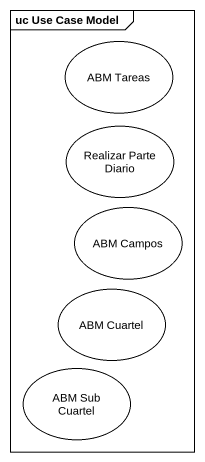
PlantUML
@startuml
mainframe uc Use Case Model
usecase "ABM Tareas" as ABM_Tareas
usecase "Realizar Parte Diario" as Realizar_Parte_Diario
usecase "ABM Campos" as ABM_Campos
usecase "ABM Cuartel" as ABM_Cuartel
usecase "ABM Sub Cuartel" as ABM_Sub_Cuartel
@enduml
